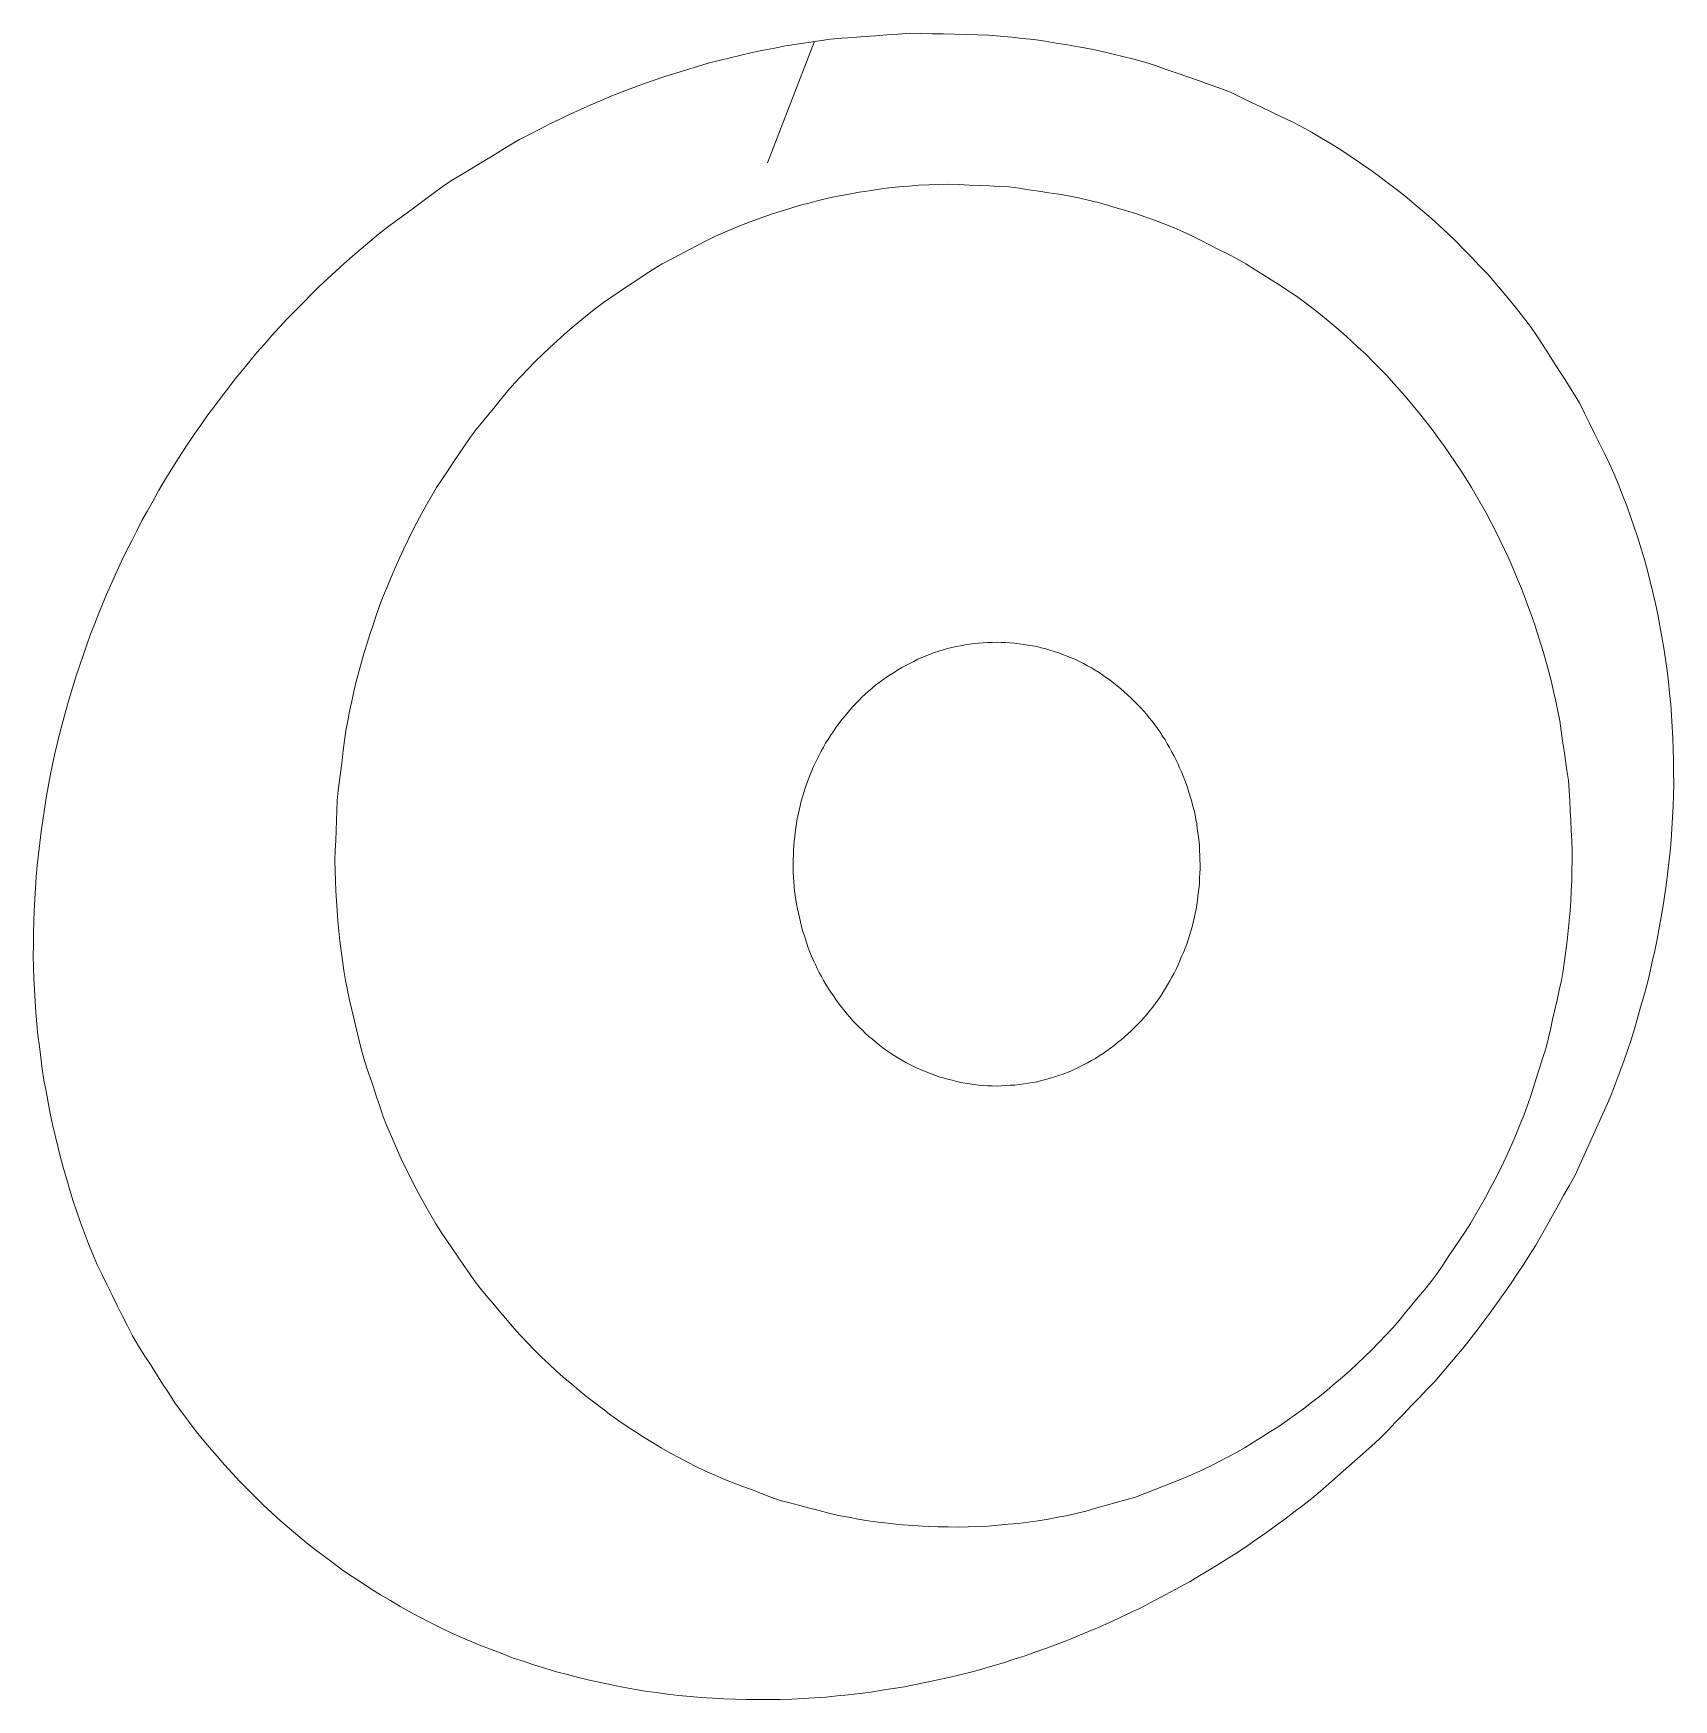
# Model space of a CAD drawing. Extents: x -5208 to -4788, y -2139 to -1842.
# Drawn here: x -4964.347 to -4960.606, y -2073.973 to -2070.174 of the extents above; entities that cross this region are included whole.
import ezdxf

# ---------------------------------------------------------------- set-up
doc = ezdxf.new("R2010")
doc.units = 0
doc.header["$LTSCALE"] = 7
doc.layers.add('Trimetric', color=7, linetype='CONTINUOUS')

msp = doc.modelspace()

# ---------------------------------------------------------------- linework, layer by layer
at = {"layer": 'Trimetric', "color": 0, "linetype": 'Continuous', "lineweight": 18}
for points in [[(-4962.5293, -2070.187), (-4962.5035, -2070.1851), (-4962.4778, -2070.1832), (-4962.452, -2070.1813), (-4962.4262, -2070.1794), (-4962.4004, -2070.1776), (-4962.3747, -2070.1757), (-4962.3489, -2070.1738), (-4962.3231, -2070.1739), (-4962.2972, -2070.1746), (-4962.2714, -2070.1753), (-4962.2456, -2070.176), (-4962.2198, -2070.1767), (-4962.1939, -2070.1774), (-4962.1681, -2070.1781), (-4962.1423, -2070.18), (-4962.1166, -2070.1826), (-4962.0909, -2070.1853), (-4962.0652, -2070.188), (-4962.0397, -2070.192), (-4962.0142, -2070.1959), (-4961.9886, -2070.1999), (-4961.9632, -2070.2043), (-4961.9378, -2070.2093), (-4961.9125, -2070.2146), (-4961.8873, -2070.2204), (-4961.8623, -2070.2266), (-4961.8372, -2070.233), (-4961.8123, -2070.2399), (-4961.7876, -2070.2475), (-4961.7633, -2070.256), (-4961.7389, -2070.2646), (-4961.7145, -2070.2732), (-4961.6901, -2070.2817), (-4961.6658, -2070.2903), (-4961.6414, -2070.2989), (-4961.6173, -2070.3083), (-4961.594, -2070.3194), (-4961.5707, -2070.3306), (-4961.5474, -2070.3417), (-4961.5241, -2070.3528), (-4961.5008, -2070.364), (-4961.4775, -2070.3751), (-4961.4544, -2070.3867), (-4961.4319, -2070.3994), (-4961.4096, -2070.4125), (-4961.3874, -2070.4258), (-4961.3656, -2070.4396), (-4961.3438, -2070.4535), (-4961.3224, -2070.468), (-4961.3012, -2070.4828), (-4961.2805, -2070.4982), (-4961.2597, -2070.5136), (-4961.239, -2070.529), (-4961.2189, -2070.5452), (-4961.199, -2070.5617), (-4961.1791, -2070.5782), (-4961.1595, -2070.5951), (-4961.1406, -2070.6127), (-4961.1217, -2070.6303), (-4961.1028, -2070.6479), (-4961.0846, -2070.6663), (-4961.0667, -2070.6849), (-4961.0488, -2070.7035), (-4961.0312, -2070.7224), (-4961.0141, -2070.7418), (-4960.9973, -2070.7614), (-4960.9807, -2070.7812), (-4960.9646, -2070.8014), (-4960.9487, -2070.8218), (-4960.9332, -2070.8425), (-4960.9183, -2070.8636), (-4960.9043, -2070.8853), (-4960.8904, -2070.9071), (-4960.8764, -2070.9288), (-4960.8625, -2070.9506), (-4960.8485, -2070.9723), (-4960.8346, -2070.9941), (-4960.8214, -2071.0163), (-4960.81, -2071.0394), (-4960.7985, -2071.0626), (-4960.787, -2071.0857), (-4960.7755, -2071.1089), (-4960.764, -2071.132), (-4960.7526, -2071.1552), (-4960.7418, -2071.1787), (-4960.7323, -2071.2027), (-4960.7227, -2071.2267), (-4960.7132, -2071.2507), (-4960.7048, -2071.2751), (-4960.6965, -2071.2996), (-4960.6883, -2071.3241), (-4960.6804, -2071.3487), (-4960.6732, -2071.3735), (-4960.6663, -2071.3984), (-4960.6597, -2071.4234), (-4960.6537, -2071.4485), (-4960.6478, -2071.4737), (-4960.6425, -2071.499), (-4960.6376, -2071.5243), (-4960.6333, -2071.5498), (-4960.629, -2071.5753), (-4960.6247, -2071.6008), (-4960.6215, -2071.6264), (-4960.6185, -2071.6521), (-4960.6156, -2071.6778), (-4960.613, -2071.7035), (-4960.6113, -2071.7293), (-4960.6096, -2071.755), (-4960.6079, -2071.7808), (-4960.6073, -2071.8067), (-4960.6069, -2071.8325), (-4960.6065, -2071.8583), (-4960.6063, -2071.8842), (-4960.6069, -2071.91), (-4960.6077, -2071.9358), (-4960.6089, -2071.9616), (-4960.6105, -2071.9874), (-4960.6123, -2072.0132), (-4960.6146, -2072.0389), (-4960.6171, -2072.0647), (-4960.6205, -2072.0903), (-4960.6238, -2072.1159), (-4960.6271, -2072.1415), (-4960.6311, -2072.167), (-4960.6356, -2072.1925), (-4960.6402, -2072.2179), (-4960.6447, -2072.2434), (-4960.6504, -2072.2686), (-4960.6561, -2072.2938), (-4960.6618, -2072.319), (-4960.6679, -2072.3441), (-4960.6747, -2072.369), (-4960.6816, -2072.3939), (-4960.6885, -2072.4188), (-4960.6959, -2072.4436), (-4960.7036, -2072.4682), (-4960.7119, -2072.4927), (-4960.7202, -2072.5172), (-4960.729, -2072.5415), (-4960.7379, -2072.5657), (-4960.7473, -2072.5898), (-4960.7572, -2072.6136), (-4960.7679, -2072.6372), (-4960.7785, -2072.6608), (-4960.7891, -2072.6843), (-4960.7997, -2072.7079), (-4960.8104, -2072.7314), (-4960.821, -2072.755), (-4960.832, -2072.7783), (-4960.8447, -2072.8009), (-4960.8573, -2072.8234), (-4960.8699, -2072.846), (-4960.8825, -2072.8685), (-4960.8951, -2072.8911), (-4960.9077, -2072.9136), (-4960.9204, -2072.9362), (-4960.9343, -2072.9579), (-4960.9483, -2072.9796), (-4960.9624, -2073.0013), (-4960.9767, -2073.0228), (-4960.9916, -2073.0439), (-4961.0065, -2073.065), (-4961.0215, -2073.0861), (-4961.0368, -2073.1069), (-4961.0524, -2073.1275), (-4961.0683, -2073.1478), (-4961.0844, -2073.1681), (-4961.1008, -2073.188), (-4961.1173, -2073.208), (-4961.1341, -2073.2275), (-4961.1512, -2073.2469), (-4961.1691, -2073.2655), (-4961.187, -2073.2842), (-4961.2049, -2073.3029), (-4961.2227, -2073.3215), (-4961.2406, -2073.3402), (-4961.2585, -2073.3588), (-4961.2764, -2073.3775), (-4961.2955, -2073.3948), (-4961.3149, -2073.4119), (-4961.3343, -2073.429), (-4961.3537, -2073.4461), (-4961.3731, -2073.4631), (-4961.3925, -2073.4802), (-4961.4119, -2073.4973), (-4961.4318, -2073.5137), (-4961.4522, -2073.5296), (-4961.4727, -2073.5454), (-4961.4931, -2073.5612), (-4961.5141, -2073.5763), (-4961.5352, -2073.5912), (-4961.5563, -2073.6061), (-4961.5774, -2073.6209), (-4961.599, -2073.6352), (-4961.6207, -2073.6493), (-4961.6425, -2073.663), (-4961.6645, -2073.6766), (-4961.6867, -2073.6898), (-4961.709, -2073.7028), (-4961.7315, -2073.7156), (-4961.7543, -2073.7278), (-4961.7771, -2073.7398), (-4961.8, -2073.7519), (-4961.8229, -2073.7638), (-4961.8463, -2073.7748), (-4961.8697, -2073.7858), (-4961.8931, -2073.7968), (-4961.9167, -2073.8073), (-4961.9405, -2073.8172), (-4961.9644, -2073.8272), (-4961.9882, -2073.8371), (-4962.0124, -2073.8461), (-4962.0367, -2073.855), (-4962.061, -2073.8638), (-4962.0854, -2073.8725), (-4962.1099, -2073.8804), (-4962.1346, -2073.8882), (-4962.1593, -2073.8956), (-4962.1842, -2073.9028), (-4962.2091, -2073.9096), (-4962.2341, -2073.916), (-4962.2592, -2073.9221), (-4962.2845, -2073.9275), (-4962.3098, -2073.9328), (-4962.3351, -2073.9381), (-4962.3604, -2073.9431), (-4962.3859, -2073.9471), (-4962.4115, -2073.9512), (-4962.437, -2073.9553), (-4962.4626, -2073.9585), (-4962.4883, -2073.9613), (-4962.514, -2073.9641), (-4962.5397, -2073.9667), (-4962.5655, -2073.9682), (-4962.5913, -2073.9697), (-4962.6171, -2073.9712), (-4962.6429, -2073.972), (-4962.6687, -2073.9722), (-4962.6946, -2073.9724), (-4962.7204, -2073.9725), (-4962.7462, -2073.9714), (-4962.7721, -2073.9703), (-4962.7979, -2073.9692), (-4962.8237, -2073.9675), (-4962.8494, -2073.9654), (-4962.8751, -2073.9628), (-4962.9008, -2073.9599), (-4962.9264, -2073.9565), (-4962.952, -2073.9528), (-4962.9775, -2073.9486), (-4963.0029, -2073.944), (-4963.0282, -2073.9388), (-4963.0535, -2073.9336), (-4963.0788, -2073.9283), (-4963.1038, -2073.9218), (-4963.1288, -2073.9153), (-4963.1538, -2073.9087), (-4963.1786, -2073.9014), (-4963.2032, -2073.8935), (-4963.2278, -2073.8856), (-4963.2524, -2073.8777), (-4963.2765, -2073.8684), (-4963.3006, -2073.8592), (-4963.3248, -2073.8499), (-4963.3487, -2073.8401), (-4963.3724, -2073.8299), (-4963.3959, -2073.8191), (-4963.4193, -2073.8081), (-4963.4424, -2073.7967), (-4963.4654, -2073.7848), (-4963.4882, -2073.7726), (-4963.5106, -2073.7598), (-4963.5328, -2073.7466), (-4963.5551, -2073.7335), (-4963.5772, -2073.7201), (-4963.5987, -2073.7057), (-4963.6201, -2073.6914), (-4963.6416, -2073.677), (-4963.6624, -2073.6617), (-4963.6831, -2073.6462), (-4963.7037, -2073.6307), (-4963.7241, -2073.6147), (-4963.7438, -2073.5981), (-4963.7636, -2073.5814), (-4963.7833, -2073.5648), (-4963.8024, -2073.5473), (-4963.8214, -2073.5298), (-4963.8399, -2073.5118), (-4963.8582, -2073.4935), (-4963.8763, -2073.475), (-4963.8939, -2073.4562), (-4963.9114, -2073.4371), (-4963.9281, -2073.4175), (-4963.9449, -2073.3978), (-4963.9616, -2073.3781), (-4963.9777, -2073.3578), (-4963.9933, -2073.3373), (-4964.0089, -2073.3167), (-4964.0243, -2073.2959), (-4964.0382, -2073.2741), (-4964.0521, -2073.2524), (-4964.066, -2073.2306), (-4964.0799, -2073.2088), (-4964.0939, -2073.187), (-4964.1078, -2073.1653), (-4964.121, -2073.1431), (-4964.1326, -2073.12), (-4964.1441, -2073.0969), (-4964.1556, -2073.0738), (-4964.1671, -2073.0506), (-4964.1787, -2073.0275), (-4964.1902, -2073.0044), (-4964.2012, -2072.981), (-4964.2112, -2072.9572), (-4964.2209, -2072.9332), (-4964.2302, -2072.9091), (-4964.2391, -2072.8849), (-4964.2478, -2072.8605), (-4964.2559, -2072.836), (-4964.2637, -2072.8114), (-4964.2709, -2072.7865), (-4964.2781, -2072.7617), (-4964.2852, -2072.7369), (-4964.2914, -2072.7118), (-4964.2973, -2072.6866), (-4964.3032, -2072.6615), (-4964.3087, -2072.6363), (-4964.3134, -2072.6108), (-4964.3181, -2072.5854), (-4964.3228, -2072.56), (-4964.3265, -2072.5344), (-4964.3299, -2072.5088), (-4964.3333, -2072.4832), (-4964.3365, -2072.4576), (-4964.339, -2072.4319), (-4964.3412, -2072.4061), (-4964.3431, -2072.3804), (-4964.3445, -2072.3546), (-4964.3458, -2072.3287), (-4964.3465, -2072.3029), (-4964.347, -2072.2771), (-4964.3467, -2072.2512), (-4964.3464, -2072.2254), (-4964.3461, -2072.1996), (-4964.3452, -2072.1737), (-4964.3437, -2072.148), (-4964.3421, -2072.1222), (-4964.3406, -2072.0964), (-4964.338, -2072.0707), (-4964.3352, -2072.045), (-4964.3325, -2072.0193), (-4964.3294, -2071.9936), (-4964.3255, -2071.9681), (-4964.3216, -2071.9425), (-4964.3177, -2071.917), (-4964.3132, -2071.8916), (-4964.3084, -2071.8662), (-4964.3031, -2071.8409), (-4964.2977, -2071.8156), (-4964.2917, -2071.7905), (-4964.2856, -2071.7653), (-4964.2791, -2071.7403), (-4964.2723, -2071.7154), (-4964.2649, -2071.6907), (-4964.2575, -2071.6659), (-4964.2502, -2071.6411), (-4964.242, -2071.6166), (-4964.2335, -2071.5922), (-4964.225, -2071.5678), (-4964.2164, -2071.5434), (-4964.2069, -2071.5194), (-4964.1973, -2071.4954), (-4964.1877, -2071.4714), (-4964.1777, -2071.4476), (-4964.1671, -2071.4241), (-4964.1564, -2071.4005), (-4964.1458, -2071.377), (-4964.1344, -2071.3538), (-4964.1227, -2071.3307), (-4964.1111, -2071.3077), (-4964.0993, -2071.2847), (-4964.0866, -2071.2621), (-4964.074, -2071.2396), (-4964.0613, -2071.2171), (-4964.0483, -2071.1948), (-4964.0349, -2071.1727), (-4964.0212, -2071.1508), (-4964.0073, -2071.129), (-4963.993, -2071.1074), (-4963.9786, -2071.086), (-4963.9638, -2071.0648), (-4963.949, -2071.0437), (-4963.9334, -2071.023), (-4963.9179, -2071.0024), (-4963.9023, -2070.9818), (-4963.8864, -2070.9614), (-4963.87, -2070.9414), (-4963.8535, -2070.9215), (-4963.8371, -2070.9016), (-4963.8201, -2070.8822), (-4963.8028, -2070.863), (-4963.7854, -2070.8438), (-4963.7681, -2070.8246), (-4963.75, -2070.8062), (-4963.7319, -2070.7878), (-4963.7137, -2070.7694), (-4963.6953, -2070.7512), (-4963.6764, -2070.7337), (-4963.6575, -2070.7161), (-4963.6385, -2070.6985), (-4963.6191, -2070.6815), (-4963.5994, -2070.6647), (-4963.5797, -2070.648), (-4963.56, -2070.6313), (-4963.5393, -2070.6158), (-4963.5185, -2070.6005), (-4963.4977, -2070.5851), (-4963.4769, -2070.5698), (-4963.4561, -2070.5545), (-4963.4353, -2070.5391), (-4963.4146, -2070.5238), (-4963.3931, -2070.5095), (-4963.371, -2070.4961), (-4963.3489, -2070.4827), (-4963.3268, -2070.4693), (-4963.3047, -2070.4559), (-4963.2826, -2070.4424), (-4963.2605, -2070.429), (-4963.2382, -2070.416), (-4963.2153, -2070.4041), (-4963.1923, -2070.3922), (-4963.1694, -2070.3804), (-4963.1461, -2070.3691), (-4963.1227, -2070.3583), (-4963.0992, -2070.3475), (-4963.0757, -2070.3366), (-4963.0519, -2070.3266), (-4963.0281, -2070.3166), (-4963.004, -2070.3072), (-4962.9799, -2070.2979), (-4962.9556, -2070.2891), (-4962.9313, -2070.2804), (-4962.9068, -2070.2721), (-4962.8822, -2070.2644), (-4962.8574, -2070.2569), (-4962.8327, -2070.2495), (-4962.8079, -2070.2421), (-4962.7828, -2070.2358), (-4962.7578, -2070.2296), (-4962.7327, -2070.2234), (-4962.7075, -2070.2175), (-4962.6822, -2070.2125), (-4962.6568, -2070.2075), (-4962.6315, -2070.2025), (-4962.606, -2070.1983), (-4962.5804, -2070.1945), (-4962.5549, -2070.1907)], [(-4962.2589, -2070.5176), (-4962.236, -2070.5186), (-4962.2132, -2070.5196), (-4962.1903, -2070.5206), (-4962.1675, -2070.5216), (-4962.1446, -2070.5226), (-4962.1217, -2070.5236), (-4962.0991, -2070.5269), (-4962.0765, -2070.5303), (-4962.0539, -2070.5338), (-4962.0312, -2070.5372), (-4962.0086, -2070.5406), (-4961.986, -2070.5441), (-4961.9637, -2070.5491), (-4961.9414, -2070.5543), (-4961.9191, -2070.5595), (-4961.8971, -2070.5657), (-4961.8751, -2070.5721), (-4961.8531, -2070.5784), (-4961.8314, -2070.5855), (-4961.8097, -2070.5929), (-4961.7882, -2070.6007), (-4961.7669, -2070.6089), (-4961.7456, -2070.6174), (-4961.7246, -2070.6263), (-4961.7039, -2070.6362), (-4961.6835, -2070.6464), (-4961.663, -2070.6567), (-4961.6426, -2070.667), (-4961.6221, -2070.6773), (-4961.6017, -2070.6875), (-4961.5819, -2070.6989), (-4961.5626, -2070.7112), (-4961.5433, -2070.7236), (-4961.524, -2070.7359), (-4961.5047, -2070.7482), (-4961.4854, -2070.7605), (-4961.4665, -2070.7733), (-4961.448, -2070.7868), (-4961.4298, -2070.8006), (-4961.4118, -2070.8147), (-4961.394, -2070.8291), (-4961.3765, -2070.8438), (-4961.3592, -2070.8588), (-4961.3423, -2070.8743), (-4961.3255, -2070.8898), (-4961.3087, -2070.9053), (-4961.2926, -2070.9216), (-4961.2766, -2070.9379), (-4961.2605, -2070.9542), (-4961.2452, -2070.9712), (-4961.2299, -2070.9882), (-4961.2147, -2071.0053), (-4961.2001, -2071.0229), (-4961.1857, -2071.0407), (-4961.1713, -2071.0585), (-4961.1574, -2071.0766), (-4961.1439, -2071.0951), (-4961.1304, -2071.1136), (-4961.1172, -2071.1322), (-4961.1046, -2071.1513), (-4961.092, -2071.1704), (-4961.0794, -2071.1896), (-4961.0675, -2071.2091), (-4961.0559, -2071.2288), (-4961.0444, -2071.2486), (-4961.0334, -2071.2687), (-4961.0226, -2071.2888), (-4961.0121, -2071.3092), (-4961.0021, -2071.3297), (-4960.9923, -2071.3504), (-4960.9826, -2071.3711), (-4960.9732, -2071.392), (-4960.9644, -2071.4131), (-4960.9556, -2071.4343), (-4960.9471, -2071.4555), (-4960.9393, -2071.477), (-4960.9314, -2071.4985), (-4960.9236, -2071.52), (-4960.9168, -2071.5418), (-4960.9099, -2071.5637), (-4960.9031, -2071.5855), (-4960.8969, -2071.6075), (-4960.8908, -2071.6296), (-4960.8853, -2071.6518), (-4960.88, -2071.674), (-4960.8749, -2071.6963), (-4960.8703, -2071.7187), (-4960.8659, -2071.7412), (-4960.8627, -2071.7638), (-4960.8595, -2071.7865), (-4960.8562, -2071.8091), (-4960.853, -2071.8318), (-4960.8497, -2071.8544), (-4960.8465, -2071.8771), (-4960.8445, -2071.8999), (-4960.8433, -2071.9227), (-4960.8422, -2071.9456), (-4960.841, -2071.9684), (-4960.8398, -2071.9913), (-4960.8386, -2072.0141), (-4960.8375, -2072.037), (-4960.8379, -2072.0598), (-4960.8383, -2072.0827), (-4960.8387, -2072.1056), (-4960.8398, -2072.1285), (-4960.8412, -2072.1513), (-4960.8426, -2072.1741), (-4960.8444, -2072.1969), (-4960.8466, -2072.2197), (-4960.8492, -2072.2424), (-4960.852, -2072.2651), (-4960.8552, -2072.2878), (-4960.8587, -2072.3104), (-4960.8625, -2072.333), (-4960.8673, -2072.3553), (-4960.8723, -2072.3777), (-4960.8773, -2072.4), (-4960.8823, -2072.4223), (-4960.8873, -2072.4446), (-4960.8924, -2072.467), (-4960.8981, -2072.4891), (-4960.9051, -2072.5109), (-4960.9122, -2072.5326), (-4960.9192, -2072.5544), (-4960.9262, -2072.5762), (-4960.9332, -2072.598), (-4960.9403, -2072.6197), (-4960.9484, -2072.6411), (-4960.9568, -2072.6624), (-4960.9655, -2072.6836), (-4960.9746, -2072.7046), (-4960.9838, -2072.7255), (-4960.9936, -2072.7462), (-4961.0036, -2072.7668), (-4961.014, -2072.7871), (-4961.0245, -2072.8075), (-4961.0351, -2072.8277), (-4961.0465, -2072.8476), (-4961.0579, -2072.8674), (-4961.0693, -2072.8873), (-4961.082, -2072.9063), (-4961.0948, -2072.9253), (-4961.1075, -2072.9443), (-4961.1203, -2072.9632), (-4961.1331, -2072.9822), (-4961.1458, -2073.0012), (-4961.1596, -2073.0195), (-4961.1741, -2073.0371), (-4961.1887, -2073.0548), (-4961.2032, -2073.0725), (-4961.2178, -2073.0901), (-4961.2323, -2073.1078), (-4961.2471, -2073.1252), (-4961.2629, -2073.1418), (-4961.2787, -2073.1584), (-4961.2945, -2073.1749), (-4961.3111, -2073.1906), (-4961.3277, -2073.2064), (-4961.3443, -2073.2222), (-4961.3615, -2073.2372), (-4961.3789, -2073.2521), (-4961.3962, -2073.267), (-4961.4141, -2073.2812), (-4961.4322, -2073.2953), (-4961.4503, -2073.3093), (-4961.4688, -2073.3227), (-4961.4876, -2073.3358), (-4961.5063, -2073.349), (-4961.5254, -2073.3615), (-4961.5448, -2073.3737), (-4961.5642, -2073.3858), (-4961.5838, -2073.3976), (-4961.6036, -2073.409), (-4961.6237, -2073.4199), (-4961.644, -2073.4306), (-4961.6644, -2073.441), (-4961.685, -2073.4509), (-4961.7058, -2073.4603), (-4961.7271, -2073.4688), (-4961.7483, -2073.4773), (-4961.7696, -2073.4857), (-4961.7908, -2073.4942), (-4961.8121, -2073.5027), (-4961.8335, -2073.5107), (-4961.8555, -2073.5169), (-4961.8776, -2073.5231), (-4961.8996, -2073.5293), (-4961.9216, -2073.5355), (-4961.9436, -2073.5417), (-4961.9657, -2073.5477), (-4961.9881, -2073.5524), (-4962.0105, -2073.5568), (-4962.0331, -2073.5609), (-4962.0557, -2073.5645), (-4962.0783, -2073.5677), (-4962.101, -2073.5706), (-4962.1238, -2073.5726), (-4962.1466, -2073.5747), (-4962.1694, -2073.5767), (-4962.1922, -2073.5775), (-4962.2151, -2073.5783), (-4962.238, -2073.5791), (-4962.2608, -2073.5788), (-4962.2837, -2073.5784), (-4962.3066, -2073.578), (-4962.3294, -2073.5764), (-4962.3522, -2073.5748), (-4962.3751, -2073.5732), (-4962.3978, -2073.5704), (-4962.4205, -2073.5676), (-4962.4432, -2073.5647), (-4962.4657, -2073.5609), (-4962.4883, -2073.5568), (-4962.5108, -2073.5528), (-4962.533, -2073.5473), (-4962.5551, -2073.5415), (-4962.5772, -2073.5356), (-4962.5994, -2073.5298), (-4962.6215, -2073.524), (-4962.6436, -2073.5182), (-4962.6652, -2073.5106), (-4962.6866, -2073.5025), (-4962.708, -2073.4944), (-4962.7294, -2073.4863), (-4962.7508, -2073.4782), (-4962.7722, -2073.4701), (-4962.7932, -2073.4611), (-4962.814, -2073.4516), (-4962.8346, -2073.4416), (-4962.855, -2073.4312), (-4962.8753, -2073.4207), (-4962.8953, -2073.4096), (-4962.9151, -2073.3982), (-4962.9347, -2073.3863), (-4962.9543, -2073.3745), (-4962.9736, -2073.3623), (-4962.9926, -2073.3495), (-4963.0115, -2073.3367), (-4963.0303, -2073.3236), (-4963.0486, -2073.3098), (-4963.0669, -2073.2961), (-4963.085, -2073.2821), (-4963.1026, -2073.2675), (-4963.1201, -2073.2528), (-4963.1377, -2073.2381), (-4963.1547, -2073.2228), (-4963.1715, -2073.2072), (-4963.1881, -2073.1915), (-4963.2043, -2073.1754), (-4963.2204, -2073.1591), (-4963.2362, -2073.1426), (-4963.2513, -2073.1254), (-4963.266, -2073.1079), (-4963.2808, -2073.0904), (-4963.2956, -2073.073), (-4963.3104, -2073.0555), (-4963.3252, -2073.0381), (-4963.3392, -2073.02), (-4963.3523, -2073.0012), (-4963.3653, -2072.9824), (-4963.3783, -2072.9636), (-4963.3914, -2072.9448), (-4963.4044, -2072.926), (-4963.4173, -2072.9071), (-4963.429, -2072.8874), (-4963.4407, -2072.8678), (-4963.4523, -2072.8481), (-4963.4632, -2072.8279), (-4963.4739, -2072.8077), (-4963.4846, -2072.7875), (-4963.4948, -2072.767), (-4963.5048, -2072.7465), (-4963.5143, -2072.7257), (-4963.5237, -2072.7048), (-4963.5327, -2072.6837), (-4963.5413, -2072.6625), (-4963.5497, -2072.6413), (-4963.557, -2072.6196), (-4963.5643, -2072.5979), (-4963.5716, -2072.5762), (-4963.5789, -2072.5545), (-4963.5861, -2072.5328), (-4963.5934, -2072.5111), (-4963.5994, -2072.4891), (-4963.6047, -2072.4668), (-4963.61, -2072.4445), (-4963.6152, -2072.4223), (-4963.6205, -2072.4), (-4963.6258, -2072.3777), (-4963.6309, -2072.3554), (-4963.6349, -2072.3329), (-4963.6386, -2072.3103), (-4963.6421, -2072.2877), (-4963.6452, -2072.2651), (-4963.648, -2072.2424), (-4963.6505, -2072.2196), (-4963.6525, -2072.1968), (-4963.6542, -2072.174), (-4963.6559, -2072.1512), (-4963.6573, -2072.1283), (-4963.6579, -2072.1055), (-4963.6586, -2072.0826), (-4963.6592, -2072.0597), (-4963.6584, -2072.0369), (-4963.6574, -2072.014), (-4963.6565, -2071.9911), (-4963.6556, -2071.9683), (-4963.6547, -2071.9454), (-4963.6538, -2071.9226), (-4963.652, -2071.8998), (-4963.649, -2071.8771), (-4963.6461, -2071.8544), (-4963.6431, -2071.8317), (-4963.6401, -2071.809), (-4963.6371, -2071.7863), (-4963.6342, -2071.7637), (-4963.6301, -2071.7411), (-4963.6257, -2071.7187), (-4963.6209, -2071.6963), (-4963.6159, -2071.674), (-4963.6106, -2071.6517), (-4963.6049, -2071.6296), (-4963.5988, -2071.6075), (-4963.5923, -2071.5856), (-4963.5858, -2071.5637), (-4963.5792, -2071.5417), (-4963.5716, -2071.5201), (-4963.5641, -2071.4985), (-4963.5566, -2071.4769), (-4963.5482, -2071.4556), (-4963.5397, -2071.4344), (-4963.5312, -2071.4132), (-4963.5221, -2071.3922), (-4963.5126, -2071.3714), (-4963.5031, -2071.3505), (-4963.4933, -2071.3299), (-4963.4831, -2071.3094), (-4963.4725, -2071.2891), (-4963.4618, -2071.2689), (-4963.4506, -2071.2489), (-4963.4392, -2071.2291), (-4963.4275, -2071.2094), (-4963.4149, -2071.1903), (-4963.4021, -2071.1714), (-4963.3893, -2071.1524), (-4963.3765, -2071.1334), (-4963.3637, -2071.1145), (-4963.351, -2071.0955), (-4963.3373, -2071.0772), (-4963.3227, -2071.0595), (-4963.3082, -2071.0418), (-4963.2937, -2071.0242), (-4963.2791, -2071.0065), (-4963.2646, -2070.9889), (-4963.2498, -2070.9714), (-4963.234, -2070.9548), (-4963.2182, -2070.9383), (-4963.2024, -2070.9218), (-4963.1858, -2070.906), (-4963.1692, -2070.8902), (-4963.1526, -2070.8745), (-4963.1355, -2070.8593), (-4963.1182, -2070.8443), (-4963.1007, -2070.8296), (-4963.0829, -2070.8152), (-4963.0649, -2070.801), (-4963.0467, -2070.7872), (-4963.0279, -2070.7742), (-4963.0088, -2070.7616), (-4962.9897, -2070.7489), (-4962.9707, -2070.7363), (-4962.9516, -2070.7237), (-4962.9325, -2070.7111), (-4962.9129, -2070.6994), (-4962.8926, -2070.6887), (-4962.8723, -2070.6781), (-4962.8521, -2070.6675), (-4962.8318, -2070.6569), (-4962.8115, -2070.6463), (-4962.7911, -2070.6361), (-4962.7701, -2070.6268), (-4962.7491, -2070.6179), (-4962.7279, -2070.6093), (-4962.7065, -2070.6011), (-4962.685, -2070.5933), (-4962.6634, -2070.5859), (-4962.6415, -2070.5791), (-4962.6196, -2070.5723), (-4962.5977, -2070.5657), (-4962.5756, -2070.5601), (-4962.5534, -2070.5545), (-4962.5312, -2070.549), (-4962.5087, -2070.5446), (-4962.4863, -2070.5401), (-4962.4638, -2070.5358), (-4962.4412, -2070.5326), (-4962.4185, -2070.5293), (-4962.3959, -2070.5261), (-4962.3731, -2070.5241), (-4962.3503, -2070.5221), (-4962.3275, -2070.5201), (-4962.3046, -2070.5192), (-4962.2818, -2070.5184)], [(-4962.1504, -2071.5617), (-4962.1607, -2071.5622), (-4962.171, -2071.5627), (-4962.1813, -2071.5633), (-4962.1916, -2071.5638), (-4962.2018, -2071.5649), (-4962.2119, -2071.5665), (-4962.2221, -2071.5682), (-4962.2323, -2071.5698), (-4962.2424, -2071.5715), (-4962.2524, -2071.574), (-4962.2625, -2071.5764), (-4962.2723, -2071.5793), (-4962.2822, -2071.5822), (-4962.292, -2071.5855), (-4962.3017, -2071.589), (-4962.3113, -2071.5927), (-4962.3208, -2071.5967), (-4962.3302, -2071.6008), (-4962.3394, -2071.6055), (-4962.3485, -2071.6102), (-4962.3577, -2071.6149), (-4962.3668, -2071.6196), (-4962.3756, -2071.625), (-4962.3843, -2071.6306), (-4962.3929, -2071.6362), (-4962.4015, -2071.6419), (-4962.4101, -2071.6476), (-4962.4182, -2071.6539), (-4962.4264, -2071.6601), (-4962.4343, -2071.6668), (-4962.4421, -2071.6734), (-4962.4498, -2071.6803), (-4962.4573, -2071.6874), (-4962.4647, -2071.6945), (-4962.4719, -2071.702), (-4962.479, -2071.7094), (-4962.4856, -2071.7173), (-4962.4922, -2071.7252), (-4962.4988, -2071.7331), (-4962.5053, -2071.7411), (-4962.5117, -2071.7492), (-4962.5174, -2071.7577), (-4962.5232, -2071.7662), (-4962.529, -2071.7747), (-4962.5348, -2071.7833), (-4962.5402, -2071.792), (-4962.5454, -2071.8009), (-4962.5504, -2071.8099), (-4962.5552, -2071.819), (-4962.5599, -2071.8282), (-4962.5642, -2071.8376), (-4962.5685, -2071.8469), (-4962.5726, -2071.8564), (-4962.5765, -2071.8659), (-4962.5802, -2071.8755), (-4962.5837, -2071.8852), (-4962.5871, -2071.8949), (-4962.5902, -2071.9048), (-4962.5931, -2071.9146), (-4962.5959, -2071.9245), (-4962.5984, -2071.9345), (-4962.6009, -2071.9445), (-4962.603, -2071.9546), (-4962.6051, -2071.9647), (-4962.6067, -2071.9749), (-4962.6081, -2071.9851), (-4962.6094, -2071.9953), (-4962.6108, -2072.0055), (-4962.6122, -2072.0157), (-4962.6128, -2072.026), (-4962.6133, -2072.0363), (-4962.6137, -2072.0465), (-4962.6142, -2072.0568), (-4962.6146, -2072.0671), (-4962.6144, -2072.0774), (-4962.6141, -2072.0877), (-4962.6136, -2072.098), (-4962.6129, -2072.1083), (-4962.6121, -2072.1185), (-4962.6109, -2072.1288), (-4962.6097, -2072.139), (-4962.6082, -2072.1492), (-4962.6066, -2072.1594), (-4962.6047, -2072.1695), (-4962.6024, -2072.1795), (-4962.6001, -2072.1896), (-4962.5978, -2072.1996), (-4962.5954, -2072.2096), (-4962.5926, -2072.2195), (-4962.5894, -2072.2293), (-4962.5862, -2072.2391), (-4962.5829, -2072.2489), (-4962.5797, -2072.2587), (-4962.576, -2072.2682), (-4962.5721, -2072.2778), (-4962.568, -2072.2872), (-4962.5637, -2072.2966), (-4962.5593, -2072.3059), (-4962.5546, -2072.3151), (-4962.5498, -2072.3242), (-4962.5448, -2072.3332), (-4962.5396, -2072.3421), (-4962.5342, -2072.3508), (-4962.5284, -2072.3594), (-4962.5226, -2072.3679), (-4962.5168, -2072.3764), (-4962.511, -2072.3849), (-4962.5047, -2072.393), (-4962.4981, -2072.401), (-4962.4916, -2072.4089), (-4962.485, -2072.4168), (-4962.4784, -2072.4247), (-4962.4711, -2072.432), (-4962.4637, -2072.4392), (-4962.4564, -2072.4465), (-4962.4491, -2072.4537), (-4962.4415, -2072.4606), (-4962.4335, -2072.4671), (-4962.4255, -2072.4736), (-4962.4175, -2072.4801), (-4962.4095, -2072.4866), (-4962.4011, -2072.4925), (-4962.3926, -2072.4984), (-4962.384, -2072.504), (-4962.3752, -2072.5095), (-4962.3664, -2072.5147), (-4962.3574, -2072.5197), (-4962.3484, -2072.5247), (-4962.3391, -2072.5292), (-4962.3298, -2072.5337), (-4962.3203, -2072.5376), (-4962.3107, -2072.5414), (-4962.3011, -2072.5451), (-4962.2915, -2072.5489), (-4962.2818, -2072.5523), (-4962.2719, -2072.555), (-4962.262, -2072.5578), (-4962.252, -2072.5605), (-4962.2421, -2072.5632), (-4962.232, -2072.5653), (-4962.2219, -2072.5672), (-4962.2117, -2072.5688), (-4962.2015, -2072.5702), (-4962.1913, -2072.5714), (-4962.181, -2072.5722), (-4962.1708, -2072.573), (-4962.1605, -2072.5733), (-4962.1502, -2072.5736), (-4962.1399, -2072.573), (-4962.1296, -2072.5725), (-4962.1193, -2072.572), (-4962.109, -2072.5715), (-4962.0988, -2072.5703), (-4962.0886, -2072.5687), (-4962.0785, -2072.5671), (-4962.0683, -2072.5655), (-4962.0581, -2072.5637), (-4962.0481, -2072.5613), (-4962.0381, -2072.5588), (-4962.0282, -2072.5559), (-4962.0184, -2072.553), (-4962.0086, -2072.5497), (-4961.9989, -2072.5462), (-4961.9893, -2072.5425), (-4961.9798, -2072.5386), (-4961.9704, -2072.5345), (-4961.9611, -2072.53), (-4961.9518, -2072.5255), (-4961.9427, -2072.5206), (-4961.9337, -2072.5157), (-4961.9248, -2072.5105), (-4961.9161, -2072.5051), (-4961.9074, -2072.4994), (-4961.8989, -2072.4936), (-4961.8906, -2072.4876), (-4961.8826, -2072.4811), (-4961.8745, -2072.4747), (-4961.8665, -2072.4682), (-4961.8585, -2072.4617), (-4961.8509, -2072.4548), (-4961.8436, -2072.4476), (-4961.8362, -2072.4403), (-4961.8289, -2072.4331), (-4961.8216, -2072.4259), (-4961.8148, -2072.4181), (-4961.808, -2072.4104), (-4961.8015, -2072.4024), (-4961.7951, -2072.3943), (-4961.7889, -2072.3861), (-4961.7829, -2072.3777), (-4961.7769, -2072.3693), (-4961.7713, -2072.3607), (-4961.7657, -2072.352), (-4961.7606, -2072.3431), (-4961.7556, -2072.3341), (-4961.7506, -2072.3251), (-4961.7457, -2072.3161), (-4961.7407, -2072.307), (-4961.7366, -2072.2976), (-4961.7325, -2072.2881), (-4961.7284, -2072.2787), (-4961.7243, -2072.2692), (-4961.7203, -2072.2597), (-4961.7169, -2072.25), (-4961.7135, -2072.2403), (-4961.7104, -2072.2305), (-4961.7075, -2072.2206), (-4961.7047, -2072.2107), (-4961.7022, -2072.2007), (-4961.6997, -2072.1907), (-4961.6976, -2072.1806), (-4961.6955, -2072.1705), (-4961.6939, -2072.1604), (-4961.6925, -2072.1502), (-4961.6911, -2072.14), (-4961.6897, -2072.1298), (-4961.6884, -2072.1195), (-4961.6878, -2072.1093), (-4961.6873, -2072.099), (-4961.6869, -2072.0887), (-4961.6864, -2072.0784), (-4961.686, -2072.0681), (-4961.6865, -2072.0578), (-4961.6869, -2072.0475), (-4961.6874, -2072.0372), (-4961.6879, -2072.027), (-4961.6885, -2072.0167), (-4961.6899, -2072.0065), (-4961.6913, -2071.9963), (-4961.6927, -2071.9861), (-4961.6941, -2071.9759), (-4961.6958, -2071.9657), (-4961.6979, -2071.9556), (-4961.7, -2071.9455), (-4961.7025, -2071.9356), (-4961.7051, -2071.9256), (-4961.7079, -2071.9157), (-4961.7109, -2071.9058), (-4961.7139, -2071.896), (-4961.7174, -2071.8863), (-4961.7208, -2071.8766), (-4961.7248, -2071.8671), (-4961.7289, -2071.8576), (-4961.733, -2071.8482), (-4961.7371, -2071.8387), (-4961.7413, -2071.8293), (-4961.7463, -2071.8203), (-4961.7512, -2071.8113), (-4961.7562, -2071.8022), (-4961.7611, -2071.7932), (-4961.7663, -2071.7843), (-4961.7719, -2071.7757), (-4961.7775, -2071.767), (-4961.7835, -2071.7586), (-4961.7895, -2071.7503), (-4961.7957, -2071.7421), (-4961.8021, -2071.734), (-4961.8087, -2071.726), (-4961.8154, -2071.7183), (-4961.8222, -2071.7105), (-4961.8295, -2071.7033), (-4961.8368, -2071.696), (-4961.8442, -2071.6888), (-4961.8515, -2071.6815), (-4961.8591, -2071.6746), (-4961.8671, -2071.6681), (-4961.8751, -2071.6616), (-4961.8831, -2071.6551), (-4961.8911, -2071.6486), (-4961.8995, -2071.6427), (-4961.908, -2071.6368), (-4961.9166, -2071.6312), (-4961.9253, -2071.6258), (-4961.9342, -2071.6205), (-4961.9432, -2071.6155), (-4961.9522, -2071.6106), (-4961.9615, -2071.6061), (-4961.9707, -2071.6015), (-4961.9802, -2071.5975), (-4961.9897, -2071.5934), (-4961.9993, -2071.5897), (-4962.009, -2071.5862), (-4962.0187, -2071.5829), (-4962.0286, -2071.5799), (-4962.0384, -2071.5769), (-4962.0484, -2071.5744), (-4962.0584, -2071.572), (-4962.0686, -2071.5702), (-4962.0787, -2071.5685), (-4962.0889, -2071.5668), (-4962.0991, -2071.5652), (-4962.1093, -2071.564), (-4962.1196, -2071.5634), (-4962.1298, -2071.5628), (-4962.1401, -2071.5622)]]:
    msp.add_lwpolyline(points, close=True, dxfattribs=at)
msp.add_lwpolyline([(-4962.6728, -2070.469), (-4962.5667, -2070.1939)], dxfattribs=at)

doc.saveas('drawing.dxf')
